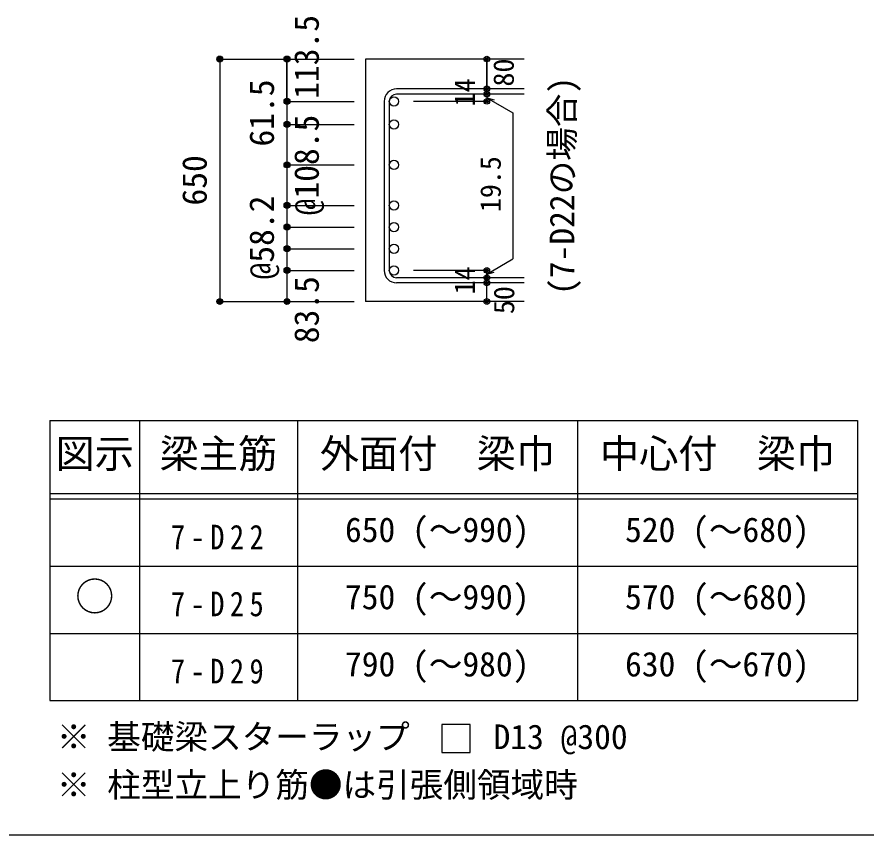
# Model space of a CAD drawing. Units: millimetres at full size, sheet at 1:30, with parts at other scales. Extents: x -5973 to 5954, y -4195 to 4201.
# Drawn here: x 1359 to 3633, y -4195 to -2005 of the extents above; entities that cross this region are included whole.
import ezdxf
from ezdxf.enums import TextEntityAlignment as Align

# ---------------------------------------------------------------- set-up
doc = ezdxf.new("R2010")
doc.units = ezdxf.units.MM
doc.header["$LTSCALE"] = 30
doc.header["$PDMODE"] = 32
doc.header["$PDSIZE"] = 15
for name, color, linetype in [('0-1_躯体線', 2, 'Continuous'), ('0-5_基礎梁筋', 7, 'Continuous'), ('0-6_スタラップ筋', 7, 'Continuous'), ('0-7_文字', 4, 'Continuous'), ('0-D_寸法', 4, 'Continuous'), ('6-7_文字', 7, 'Continuous'), ('6-E_枠', 7, 'Continuous'), ('F-0_枠', 6, 'Continuous')]:
    doc.layers.add(name, color=color, linetype=linetype)
doc.styles.add('ＭＳ ゴシック', font='')
doc.styles.get('ＭＳ ゴシック').set_extended_font_data('MS Gothic')

msp = doc.modelspace()

# ---------------------------------------------------------------- linework, layer by layer
at = {"layer": '0-1_躯体線'}
for p, q in [((2717.44, -2117.28), (2292.44, -2117.28)), ((2292.44, -2117.28), (2292.44, -2766.78)), ((2717.44, -2766.78), (2292.44, -2766.78))]:
    msp.add_line(p, q, dxfattribs=at)
at = {"layer": '0-5_基礎梁筋', "color": 3}
for centre in [(2368.94, -2230.71), (2368.94, -2292.28), (2368.94, -2400.78), (2368.94, -2509.28), (2368.94, -2567.28), (2368.94, -2625.28), (2368.94, -2683.28)]:
    msp.add_circle(centre, 12.5, dxfattribs=at)
at = {"layer": '0-6_スタラップ筋'}
for p, q in [((2717.44, -2197.21), (2375.94, -2197.21)), ((2717.44, -2211.21), (2375.94, -2211.21)), ((2342.44, -2230.71), (2342.44, -2683.28)), ((2356.44, -2230.71), (2356.44, -2683.28)), ((2717.44, -2702.78), (2375.94, -2702.78)), ((2717.44, -2716.78), (2375.94, -2716.78))]:
    msp.add_line(p, q, dxfattribs=at)
for centre, radius, start, end in [((2375.94, -2230.71), 33.5, 90, 180), ((2375.94, -2230.71), 19.5, 90, 180), ((2375.94, -2683.28), 33.5, 180, 270), ((2375.94, -2683.28), 19.5, 180, 270)]:
    msp.add_arc(centre, radius, start, end, dxfattribs=at)
at = {"layer": '0-D_寸法'}
for p, q in [((1902.44, -2117.28), (2082.44, -2117.28)), ((1902.44, -2117.28), (2082.44, -2117.28)), ((1902.44, -2117.28), (1902.44, -2766.78)), ((2082.44, -2117.28), (2262.44, -2117.28)), ((2082.44, -2230.71), (2082.44, -2117.28)), ((2082.44, -2117.28), (2082.44, -2230.71)), ((2617.44, -2211.21), (2617.44, -2197.21)), ((2617.44, -2211.21), (2617.44, -2230.71)), ((2617.44, -2220.96), (2636.76, -2226.14)), ((2617.44, -2220.96), (2687.5, -2261.41)), ((2082.44, -2230.71), (2262.44, -2230.71)), ((2082.44, -2230.71), (2082.44, -2683.28)), ((2617.44, -2230.71), (2421.35, -2230.71)), ((2687.5, -2261.41), (2687.5, -2652.58)), ((2082.44, -2292.28), (2262.44, -2292.28)), ((2082.44, -2400.78), (2262.44, -2400.78)), ((2082.44, -2509.28), (2262.44, -2509.28)), ((2082.44, -2567.28), (2262.44, -2567.28)), ((2082.44, -2625.28), (2262.44, -2625.28)), ((2617.44, -2693.03), (2687.5, -2652.58)), ((2082.44, -2683.28), (2262.44, -2683.28)), ((2082.44, -2683.28), (2082.44, -2766.78)), ((2617.44, -2683.28), (2421.35, -2683.28)), ((2617.44, -2702.78), (2617.44, -2683.28)), ((2617.44, -2693.03), (2636.76, -2687.85)), ((2617.44, -2716.78), (2617.44, -2702.78)), ((2617.44, -2766.78), (2617.44, -2716.78)), ((1902.44, -2766.78), (2082.44, -2766.78)), ((2082.44, -2766.78), (2262.44, -2766.78))]:
    msp.add_line(p, q, dxfattribs=at)
msp.add_lwpolyline([(2617.44, -2117.28), (2617.44, -2197.21), (2617.44, -2117.28)], dxfattribs=at)
for centre, radius in [((1902.44, -2117.28), 8), ((1902.44, -2117.28), 7.2), ((1902.44, -2117.28), 6.4), ((1902.44, -2117.28), 5.6), ((1902.44, -2117.28), 4.8), ((1902.44, -2117.28), 4), ((1902.44, -2117.28), 3.2), ((2082.44, -2117.28), 8), ((2082.44, -2117.28), 7.2), ((2082.44, -2117.28), 6.4), ((2082.44, -2117.28), 5.6), ((2082.44, -2117.28), 4.8), ((2082.44, -2117.28), 4), ((2082.44, -2117.28), 3.2), ((2617.44, -2117.28), 4), ((2617.44, -2117.28), 3.6), ((2617.44, -2117.28), 3.2), ((1902.44, -2117.28), 2.4), ((1902.44, -2117.28), 1.6), ((1902.44, -2117.28), 0.8), ((2082.44, -2117.28), 2.4), ((2082.44, -2117.28), 1.6), ((2082.44, -2117.28), 0.8), ((2617.44, -2117.28), 2.8), ((2617.44, -2117.28), 2.4), ((2617.44, -2117.28), 2), ((2617.44, -2117.28), 1.6), ((2617.44, -2117.28), 1.2), ((2617.44, -2117.28), 0.8), ((2617.44, -2117.28), 0.4), ((2617.44, -2197.21), 4), ((2617.44, -2197.21), 3.6), ((2617.44, -2197.21), 3.2), ((2617.44, -2197.21), 2.8), ((2617.44, -2197.21), 2.4), ((2617.44, -2197.21), 2), ((2617.44, -2197.21), 1.6), ((2617.44, -2197.21), 1.2), ((2617.44, -2197.21), 0.8), ((2617.44, -2197.21), 0.4), ((2082.44, -2230.71), 8), ((2082.44, -2230.71), 7.2), ((2082.44, -2230.71), 6.4), ((2082.44, -2230.71), 5.6), ((2082.44, -2230.71), 4.8), ((2082.44, -2230.71), 4), ((2082.44, -2230.71), 3.2), ((2617.44, -2211.21), 4), ((2617.44, -2230.71), 4), ((2617.44, -2211.21), 3.6), ((2617.44, -2230.71), 3.6), ((2617.44, -2211.21), 3.2), ((2617.44, -2230.71), 3.2), ((2617.44, -2211.21), 2.8), ((2617.44, -2230.71), 2.8), ((2617.44, -2211.21), 2.4), ((2617.44, -2211.21), 2), ((2617.44, -2211.21), 1.6), ((2617.44, -2211.21), 1.2), ((2617.44, -2211.21), 0.8), ((2617.44, -2211.21), 0.4), ((2082.44, -2230.71), 2.4), ((2082.44, -2230.71), 1.6), ((2082.44, -2230.71), 0.8), ((2617.44, -2230.71), 2.4), ((2617.44, -2230.71), 2), ((2617.44, -2230.71), 1.6), ((2617.44, -2230.71), 1.2), ((2617.44, -2230.71), 0.8), ((2617.44, -2230.71), 0.4), ((2082.44, -2292.28), 8), ((2082.44, -2292.28), 7.2), ((2082.44, -2292.28), 6.4), ((2082.44, -2292.28), 5.6), ((2082.44, -2292.28), 4.8), ((2082.44, -2292.28), 4), ((2082.44, -2292.28), 3.2), ((2082.44, -2292.28), 2.4), ((2082.44, -2292.28), 1.6), ((2082.44, -2292.28), 0.8), ((2082.44, -2400.78), 8), ((2082.44, -2400.78), 7.2), ((2082.44, -2400.78), 6.4), ((2082.44, -2400.78), 5.6), ((2082.44, -2400.78), 4.8), ((2082.44, -2400.78), 4), ((2082.44, -2400.78), 3.2), ((2082.44, -2400.78), 2.4), ((2082.44, -2400.78), 1.6), ((2082.44, -2400.78), 0.8), ((2082.44, -2509.28), 8), ((2082.44, -2509.28), 7.2), ((2082.44, -2509.28), 6.4), ((2082.44, -2509.28), 5.6), ((2082.44, -2509.28), 4.8), ((2082.44, -2509.28), 4), ((2082.44, -2509.28), 3.2), ((2082.44, -2509.28), 2.4), ((2082.44, -2509.28), 1.6), ((2082.44, -2509.28), 0.8), ((2082.44, -2567.28), 8), ((2082.44, -2567.28), 7.2), ((2082.44, -2567.28), 6.4), ((2082.44, -2567.28), 5.6), ((2082.44, -2567.28), 4.8), ((2082.44, -2567.28), 4), ((2082.44, -2567.28), 3.2), ((2082.44, -2567.28), 2.4), ((2082.44, -2567.28), 1.6), ((2082.44, -2567.28), 0.8), ((2082.44, -2625.28), 8), ((2082.44, -2625.28), 7.2), ((2082.44, -2625.28), 6.4), ((2082.44, -2625.28), 5.6), ((2082.44, -2625.28), 4.8), ((2082.44, -2625.28), 4), ((2082.44, -2625.28), 3.2), ((2082.44, -2625.28), 2.4), ((2082.44, -2625.28), 1.6), ((2082.44, -2625.28), 0.8), ((2082.44, -2683.28), 8), ((2082.44, -2683.28), 7.2), ((2082.44, -2683.28), 6.4), ((2082.44, -2683.28), 5.6), ((2082.44, -2683.28), 4.8), ((2082.44, -2683.28), 4), ((2082.44, -2683.28), 3.2), ((2082.44, -2683.28), 2.4), ((2082.44, -2683.28), 1.6), ((2082.44, -2683.28), 0.8), ((2617.44, -2683.28), 4), ((2617.44, -2683.28), 3.6), ((2617.44, -2683.28), 3.2), ((2617.44, -2683.28), 2.8), ((2617.44, -2683.28), 2.4), ((2617.44, -2683.28), 2), ((2617.44, -2683.28), 1.6), ((2617.44, -2683.28), 1.2), ((2617.44, -2683.28), 0.8), ((2617.44, -2702.78), 4), ((2617.44, -2702.78), 3.6), ((2617.44, -2702.78), 3.2), ((2617.44, -2702.78), 2.8), ((2617.44, -2702.78), 2.4), ((2617.44, -2702.78), 2), ((2617.44, -2702.78), 1.6), ((2617.44, -2702.78), 1.2), ((2617.44, -2702.78), 0.8), ((2617.44, -2683.28), 0.4), ((2617.44, -2702.78), 0.4), ((2617.44, -2716.78), 4), ((2617.44, -2716.78), 3.6), ((2617.44, -2716.78), 3.2), ((2617.44, -2716.78), 2.8), ((2617.44, -2716.78), 2.4), ((2617.44, -2716.78), 2), ((2617.44, -2716.78), 1.6), ((2617.44, -2716.78), 1.2), ((2617.44, -2716.78), 0.8), ((2617.44, -2716.78), 0.4), ((1902.44, -2766.78), 7.2), ((1902.44, -2766.78), 6.4), ((1902.44, -2766.78), 5.6), ((1902.44, -2766.78), 4.8), ((1902.44, -2766.78), 4), ((1902.44, -2766.78), 3.2), ((1902.44, -2766.78), 2.4), ((1902.44, -2766.78), 1.6), ((1902.44, -2766.78), 0.8), ((2082.44, -2766.78), 7.2), ((2082.44, -2766.78), 6.4), ((2082.44, -2766.78), 5.6), ((2082.44, -2766.78), 4.8), ((2082.44, -2766.78), 4), ((2082.44, -2766.78), 3.2), ((2082.44, -2766.78), 2.4), ((2082.44, -2766.78), 1.6), ((2082.44, -2766.78), 0.8), ((2617.44, -2766.78), 4), ((2617.44, -2766.78), 3.6), ((2617.44, -2766.78), 3.2), ((2617.44, -2766.78), 2.8), ((2617.44, -2766.78), 2.4), ((2617.44, -2766.78), 2), ((2617.44, -2766.78), 1.6), ((2617.44, -2766.78), 1.2), ((2617.44, -2766.78), 0.8), ((2617.44, -2766.78), 0.4)]:
    msp.add_circle(centre, radius, dxfattribs=at)
at = {"layer": '0-D_寸法', "color": 7}
for p in [(1902.44, -2117.28), (2082.44, -2117.28), (2617.44, -2117.28), (2617.44, -2197.21), (2617.44, -2211.21), (2082.44, -2230.71), (2617.44, -2230.71), (2082.44, -2292.28), (2082.44, -2400.78), (2082.44, -2509.28), (2082.44, -2567.28), (2082.44, -2625.28), (2082.44, -2683.28), (2617.44, -2683.28), (2617.44, -2683.28), (2617.44, -2702.78), (2617.44, -2716.78), (1902.44, -2766.78), (2082.44, -2766.78), (2617.44, -2766.78)]:
    msp.add_point(p, dxfattribs=at)
at = {"layer": '6-7_文字'}
msp.add_lwpolyline([(2497.5, -3974.33), (2572.5, -3974.33), (2572.5, -3899.33), (2497.5, -3899.33)], close=True, dxfattribs=at)
at = {"layer": '6-E_枠', "color": 3}
for p, q in [((1447.71, -3085.43), (1447.71, -3835.43)), ((1447.71, -3085.43), (3610.24, -3085.43)), ((3610.24, -3085.43), (3610.24, -3835.43)), ((1447.71, -3835.43), (3610.24, -3835.43))]:
    msp.add_line(p, q, dxfattribs=at)
at = {"layer": '6-E_枠'}
for p, q in [((1687.71, -3085.43), (1687.71, -3835.43)), ((2110.24, -3085.43), (2110.24, -3835.43)), ((2860.24, -3085.43), (2860.24, -3835.43)), ((1447.71, -3280.43), (3610.24, -3280.43)), ((1447.71, -3295.43), (3610.24, -3295.43)), ((1447.71, -3475.43), (3610.24, -3475.43)), ((1447.71, -3655.43), (3610.24, -3655.43))]:
    msp.add_line(p, q, dxfattribs=at)
at = {"layer": 'F-0_枠'}
msp.add_line((5954.1, -4195.24), (-5972.88, -4195.24), dxfattribs=at)

# ---------------------------------------------------------------- texts
at = {"layer": '0-7_文字', "color": 7, "style": 'ＭＳ ゴシック'}
msp.add_text('(7-D22の場合)', height=65.98, rotation=90, dxfattribs=at).set_placement((2871.65, -2749.06), align=Align.BOTTOM_LEFT)
at = {"layer": '0-D_寸法', "style": 'ＭＳ ゴシック'}
for s, height, p in [('113.5', 65.98, (2187.44, -2223.71)), ('80', 54.99, (2706.33, -2190.87)), ('61.5', 65.98, (2067.44, -2351.49)), ('14', 54.99, (2602.21, -2244.14)), ('@108.5', 65.98, (2187.44, -2535.78)), ('650', 65.98, (1887.44, -2509.53)), ('19.5', 54.99, (2671.36, -2527.09)), ('@58.2', 65.98, (2067.28, -2707.52)), ('14', 54.99, (2602.18, -2747.46)), ('83.5', 65.98, (2187.44, -2878.28)), ('50', 54.99, (2707.44, -2800.28))]:
    msp.add_text(s, height=height, rotation=90, dxfattribs=at).set_placement(p, align=Align.BOTTOM_LEFT)
at = {"layer": '6-7_文字', "color": 2, "style": 'ＭＳ ゴシック'}
for s, p in [('図示', (1462.71, -3235.43)), ('梁主筋', (1741.48, -3235.43)), ('外面付\u3000梁巾', (2170.24, -3235.43)), ('中心付\u3000梁巾', (2920.24, -3235.43)), ('○', (1515.21, -3617.93))]:
    msp.add_text(s, height=76.98, dxfattribs=at).set_placement(p, align=Align.BOTTOM_LEFT)
at = {"layer": '6-7_文字', "style": 'ＭＳ ゴシック'}
for s, p in [('650 (～990)', (2237.74, -3430.43)), ('520 (～680)', (2987.74, -3430.43)), ('750 (～990)', (2237.74, -3610.43)), ('570 (～680)', (2987.74, -3610.43)), ('790 (～980)', (2237.74, -3790.43)), ('630 (～670)', (2987.74, -3790.43)), ('※ 基礎梁スターラップ     D13 @300', (1466.27, -3985.01)), ('※ 柱型立上り筋●は引張側領域時', (1466.27, -4113.51))]:
    msp.add_text(s, height=65.98, dxfattribs=at).set_placement(p, align=Align.BOTTOM_LEFT)
at = {"layer": '6-7_文字', "char_height": 65.98, "attachment_point": 7, "style": 'ＭＳ ゴシック'}
for s, insert in [('\\T1.38;\\W0.85;7-D22', (1771.48, -3430.43)), ('\\T1.38;\\W0.85;7-D25', (1771.48, -3610.43)), ('\\T1.38;\\W0.85;7-D29', (1771.48, -3790.43))]:
    msp.add_mtext(s, dxfattribs=dict(at, insert=insert))

doc.saveas('drawing.dxf')
